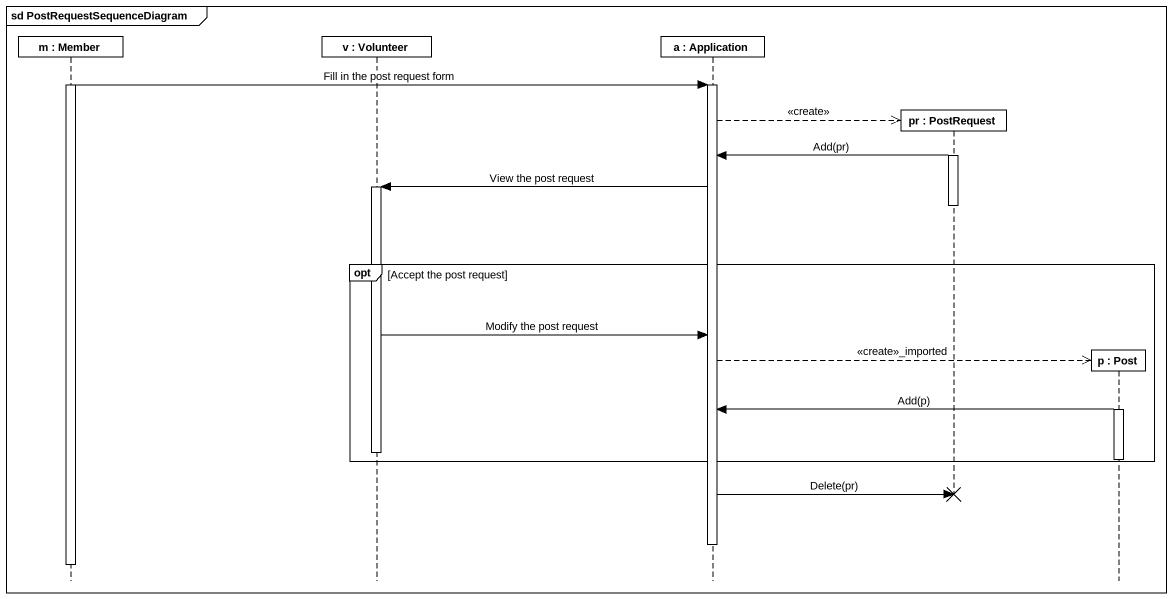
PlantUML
@startuml
mainframe sd PostRequestSequenceDiagram
hide footbox
participant "m : Member" as m
participant "v : Volunteer" as v
participant "a : Application" as a
participant "pr : PostRequest" as pr
participant "p : Post" as p

activate m
m -> a : Fill in the post request form
activate a
a -->> pr ** : <<create>>
activate pr
pr -> a : Add(pr)
a -> v : View the post request
activate v
deactivate pr
opt Accept the post request
  v -> a : Modify the post request
  a -->> p ** : <<create>>_imported
  activate p
  p -> a : Add(p)
  deactivate v
  deactivate p
end
a -> pr !! : Delete(pr)
deactivate a
deactivate m
@enduml
